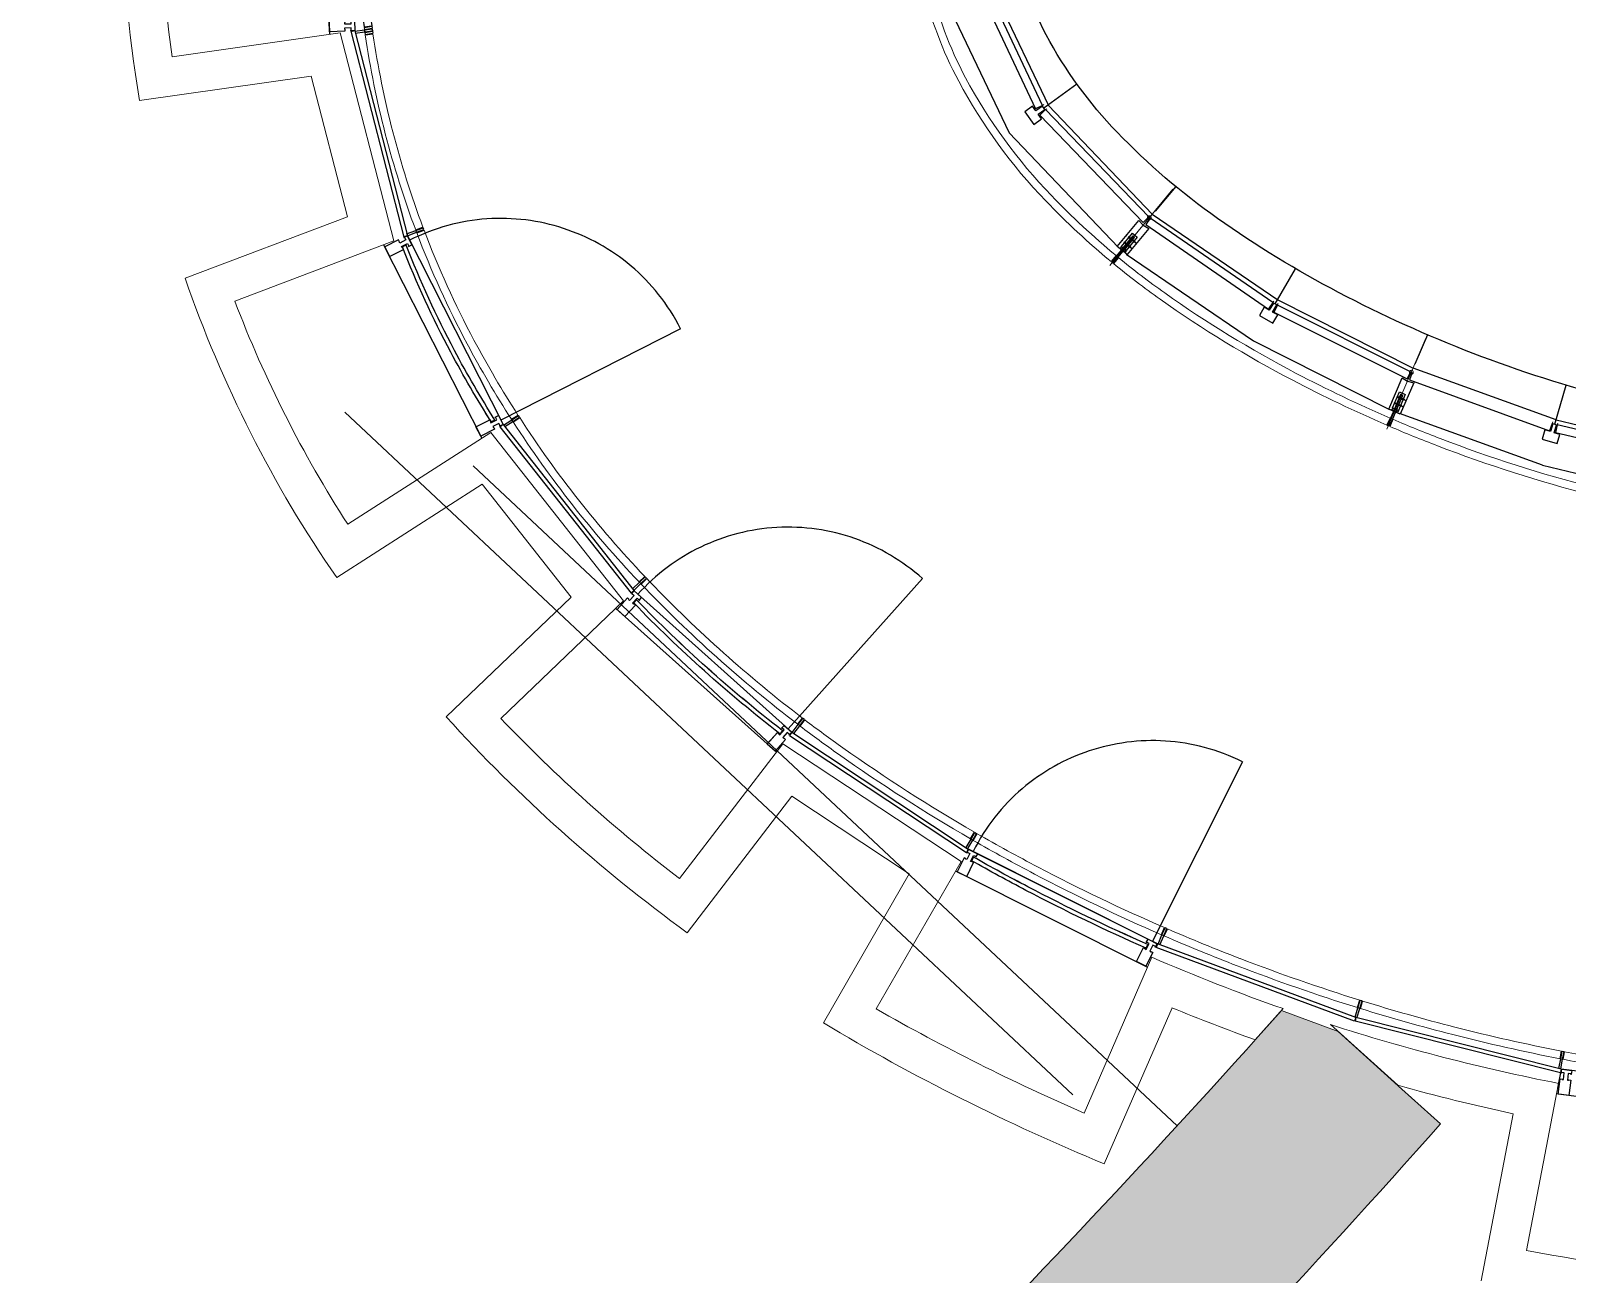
# Model space of a CAD drawing. Header units: centimetres. Extents: x 139057 to 200038, y 34824 to 80516.
# Drawn here: x 174033 to 174824, y 48946 to 49586 of the extents above; entities that cross this region are included whole.
import ezdxf

# ---------------------------------------------------------------- set-up
doc = ezdxf.new("R2010")
doc.units = ezdxf.units.CM
doc.header["$LTSCALE"] = 100
for name, pattern in [('FLPL-C-P1$0$CENTER', [50.8, 31.75, -6.35, 6.35, -6.35]), ('FLPL-C-P1$0$HIDDEN', [9.525, 6.35, -3.175]), ('FLPL-C-P1$0$HIDDEN2', [4.7625, 3.175, -1.5875])]:
    doc.linetypes.add(name, pattern=pattern)
doc.layers.get('Defpoints').update_dxf_attribs({"lineweight": 0})
for name, color, linetype, lineweight in [('410_STRUTTURE_001-AM_0', 7, 'Continuous', 0), ('430_TAVOLATI_001-AM_0', 3, 'Continuous', 0), ('441_SERRAMENTI_001-AM_0', 1, 'Continuous', 0)]:
    doc.layers.add(name, color=color, linetype=linetype, lineweight=lineweight)
for name, color, linetype in [('_retini_strutture', 7, 'Continuous'), ('A-FACCIATA', 8, 'Continuous'), ('A-FACCIATA MONTANTI', 13, 'Continuous'), ('A-FACCIATTA STONE', 13, 'Continuous'), ('A-FACCIATTE VISTE', 8, 'Continuous'), ('A-SI', 50, 'Continuous'), ('A-Strutt a vista', 1, 'Continuous'), ('FLPL-C-P1$0$A-ABOV', 7, 'FLPL-C-P1$0$HIDDEN'), ('FLPL-C-P1$0$A-BYND', 7, 'Continuous'), ('FLPL-C-P1$0$A-CLAD-METL', 5, 'Continuous'), ('FLPL-C-P1$0$A-DOOR-SWING', 7, 'FLPL-C-P1$0$HIDDEN2'), ('FLPL-C-P1$0$A-GLAZ-MULL', 1, 'Continuous'), ('FLPL-C-P1$0$A-GRID', 7, 'FLPL-C-P1$0$CENTER'), ('FLPL-C-P1$0$A-STRS-RAIL', 7, 'Continuous')]:
    doc.layers.add(name, color=color, linetype=linetype)

# ---------------------------------------------------------------- blocks, each defined once
blk = doc.blocks.new('FLPL-C-P1$0$MULL130 OTLN')
at = {"layer": 'FLPL-C-P1$0$A-GLAZ-MULL', "elevation": 0}
blk.add_lwpolyline([(10.5, 112.6), (24.9, 112.6), (24.9, 110), (26, 110), (26, 130), (-26, 130), (-26, 110), (-25, 110), (-25, 112.6), (-10.5, 112.6), (-10.5, 78), (-17.1, 78), (-17.1, 80), (-27.5, 80), (-27.5, 0), (27.5, 0), (27.5, 80), (17.1, 80), (17.1, 78), (10.5, 78), (10.5, 112.6)], dxfattribs=at)
blk = doc.blocks.new('FLPL-C-P1$0$zmulA2')
at = {"layer": 'Defpoints', "color": 4}
for p, q in [((0, 13), (10, 13)), ((10, -13), (0, -13))]:
    blk.add_line(p, q, dxfattribs=at)
at = {"layer": 'FLPL-C-P1$0$A-GLAZ-MULL'}
blk.add_lwpolyline([(-92, -40), (-42, -40), (-42, -10), (0, -10), (0, 10), (-42, 10), (-42, 40), (-92, 40)], close=True, dxfattribs=at)
blk = doc.blocks.new('FLPL-C-P1$0$ZmullBUTT')
at = {"layer": 'Defpoints'}
for p, q in [((0, -319.5), (0, 190.2)), ((-6, 0), (6, 0))]:
    blk.add_line(p, q, dxfattribs=at)
blk.add_circle((0, 0), 10, dxfattribs=at)
at = {"layer": 'FLPL-C-P1$0$A-GLAZ-MULL'}
blk.add_lwpolyline([(-32.5, -44.9), (0, -49.8), (32.5, -44.9), (32.5, -219.9), (-32.5, -219.9)], close=True, dxfattribs=at)
blk = doc.blocks.new('FLPL-C-P1$0$HANDRAIL-BUILDING C-MID 03')
at = {"layer": 'Defpoints'}
blk.add_line((30.4, -80.3), (22.9, -60.6), dxfattribs=at)
at = {"layer": 'FLPL-C-P1$0$A-ABOV'}
for p, q in [((15.8, -125.2), (13, -126.3)), ((17.8, -130.4), (15, -131.4)), ((28.2, -157.9), (25.4, -159)), ((30.2, -163.1), (27.4, -164.2))]:
    blk.add_line(p, q, dxfattribs=at)
for points in [[(29.8, -123.9), (30.4, -125.6), (32, -124.2), (64.6, -111.9), (63.1, -108.1), (30.6, -120.4), (28.4, -120.4), (29.1, -122.1)], [(29.8, -123.9), (31.5, -123.3), (30.8, -121.4), (29.1, -122.1)], [(42.2, -156.7), (42.8, -158.3), (44.4, -156.9), (77, -144.6), (75.5, -140.8), (43, -153.1), (40.8, -153.2), (41.5, -154.8)], [(42.2, -156.7), (43.9, -156), (43.2, -154.2), (41.5, -154.8)]]:
    blk.add_lwpolyline(points, dxfattribs=at)
at = {"layer": 'FLPL-C-P1$0$A-BYND'}
for p, q in [((57.9, -167.3), (11.2, -43.9)), ((67.3, -163.7), (20.6, -40.3)), ((67.3, -163.7), (57.9, -167.3))]:
    blk.add_line(p, q, dxfattribs=at)
for points in [[(38.1, -76.6), (35.3, -77.7), (39.6, -89.2), (49.5, -85.5), (46.3, -77.1), (39.3, -79.7)], [(22.2, -82.6), (25, -81.6), (29.3, -93.1), (19.5, -96.8), (16.3, -88.4), (23.4, -85.8)]]:
    blk.add_lwpolyline(points, close=True, dxfattribs=at)
at = {"layer": 'FLPL-C-P1$0$A-GLAZ-MULL'}
for p, q in [((38.5, -76.4), (39.5, -79.1)), ((21.7, -82.8), (22.7, -85.5))]:
    blk.add_line(p, q, dxfattribs=at)
at = {"layer": 'FLPL-C-P1$0$A-GRID'}
for p, q in [((24.1, -125), (70.7, -107.4)), ((28.4, -120.4), (30.6, -120.4)), ((30.4, -125.6), (32, -124.2)), ((36.5, -157.8), (83, -140.1)), ((40.8, -153.2), (43, -153.1)), ((42.8, -158.3), (44.4, -156.9))]:
    blk.add_line(p, q, dxfattribs=at)
for points in [[(61.1, -108.9), (60.2, -106.5), (57.8, -107.5)], [(60.9, -115.9), (60.9, -115.9), (63.4, -115), (62.5, -112.6)], [(73.5, -141.6), (72.6, -139.3), (70.1, -140.2)], [(73.3, -148.6), (73.3, -148.6), (75.8, -147.7), (74.9, -145.4)]]:
    blk.add_lwpolyline(points, dxfattribs=at)
at = {"layer": 'FLPL-C-P1$0$A-STRS-RAIL'}
for p, q in [((8.4, -44.9), (-5.7, -7.5)), ((-4.7, -10.3), (-1.8, -9.3)), ((6.4, -2.9), (-2.9, -6.4)), ((11.2, -43.9), (-2.9, -6.4)), ((20.6, -40.3), (6.4, -2.9)), ((7.4, -42.1), (10.2, -41.1)), ((7.5, -5.7), (10.3, -4.7)), ((23.4, -39.3), (9.3, -1.8)), ((20.6, -40.3), (11.2, -43.9)), ((19.5, -37.5), (22.3, -36.5))]:
    blk.add_line(p, q, dxfattribs=at)
blk.add_lwpolyline([(19.7, -97.3), (51.5, -181.4), (81.5, -170.1), (49.6, -86), (40.3, -89.5), (68.6, -164.3), (57.4, -168.6), (29.1, -93.8)], close=True, dxfattribs=at)
blk = doc.blocks.new('FLPL-C-P1$0$HANDRAIL-BUILDING C-MID 02')
at = {"layer": 'FLPL-C-P1$0$A-STRS-RAIL'}
for p, q in [((1.8, 4.7), (48.2, -16)), ((-1.8, -4.7), (44.1, -25.1)), ((42.9, -27.9), (79.5, -44.2)), ((44.1, -25.1), (48.2, -16)), ((44.1, -25.1), (80.7, -41.4)), ((46.9, -26.4), (45.7, -29.1)), ((48.2, -16), (84.7, -32.3)), ((49.4, -13.3), (86, -29.6)), ((52.2, -14.5), (50.9, -17.2)), ((77.9, -40.2), (76.7, -42.9)), ((80.7, -41.4), (84.7, -32.3)), ((83.2, -28.3), (82, -31.1))]:
    blk.add_line(p, q, dxfattribs=at)
blk = doc.blocks.new('FLPL-C-P1$0$HANDRAIL-BUILDING C-END')
at = {"layer": 'FLPL-C-P1$0$A-STRS-RAIL'}
for p, q in [((37, 80), (3, 80)), ((3, 77), (3, 80)), ((37, 77), (37, 80)), ((0, 77), (0, 42)), ((40, 77), (0, 77)), ((40, 42), (0, 42)), ((0, 39), (0, 29)), ((40, 39), (0, 39)), ((40, 29), (0, 29)), ((0, 26), (0, 16)), ((40, 26), (0, 26)), ((40, 16), (0, 16)), ((0, 13), (0, 3)), ((40, 13), (0, 13)), ((40, 3), (0, 3)), ((40, 0), (0, 0)), ((3, 39), (3, 42)), ((3, 26), (3, 29)), ((3, 13), (3, 16)), ((3, 0), (3, 3)), ((37, 39), (37, 42)), ((37, 26), (37, 29)), ((37, 13), (37, 16)), ((37, 0), (37, 3)), ((40, 77), (40, 42)), ((40, 39), (40, 29)), ((40, 26), (40, 16)), ((40, 13), (40, 3))]:
    blk.add_line(p, q, dxfattribs=at)

msp = doc.modelspace()

# ---------------------------------------------------------------- hatches: boundary and pattern name
at = {"layer": '410_STRUTTURE_001-AM_0'}
h = msp.add_hatch(color=256, dxfattribs=at)
h.paths.add_polyline_path([(173933.72, 48355.4, 1), (174008.72, 48355.4, 1)], flags=0)
h.paths.add_polyline_path([(173904.93, 48367.55), (173966.12, 48288.45, 0.011595), (174168.29, 48449.87), (174100.28, 48523.35, -0.011403)])
h.paths.add_polyline_path([(174008.72, 48355.4, -1), (173933.72, 48355.4, -1)], flags=16)
h.paths.add_polyline_path([(174338.08, 48597.67, 0.026553), (174758.87, 49023.47), (174739.04, 49041.4), (174706.2, 49071.09), (174677.01, 49081.92, -0.02608), (174270.16, 48671.06)])
h.paths.add_polyline_path([(174393.09, 48753.15, -1), (174468.09, 48753.15, -1)], flags=0)
h.paths.add_polyline_path([(174493.12, 48878.42, 0.003419), (174545.4, 48932.19), (174609.93, 48869.46, -0.003364), (174557.65, 48815.68)], flags=16)
h.paths.add_polyline_path([(174393.09, 48753.15, 1), (174468.09, 48753.15, 1)], flags=16)
h.paths.add_polyline_path([(174493.12, 48878.42), (174557.65, 48815.68, 0.003364), (174609.93, 48869.46), (174545.4, 48932.19, -0.003419)], flags=0)
at = {"layer": '_retini_strutture'}
h = msp.add_hatch(color=256, dxfattribs=at)
h.paths.add_polyline_path([(173911.07, 48372.69), (173972.28, 48293.61, 0.01115), (174166.64, 48448.94), (174102.48, 48525.64, -0.011181)])
h.paths.add_polyline_path([(174270.56, 48672.15), (174337.78, 48598.12, 0.026789), (174757.89, 49022.81), (174701.58, 49072.83), (174676.17, 49081.41, -0.02631)])

# ---------------------------------------------------------------- linework, layer by layer
at = {"layer": '410_STRUTTURE_001-AM_0', "elevation": 0}
msp.add_lwpolyline([(174758.87, 49023.47), (174739.04, 49041.4), (174706.2, 49071.09), (174677.01, 49081.92, -0.02608), (174270.16, 48671.06), (174338.08, 48597.67, 0.026553), (174758.87, 49023.47)], format="xyb", close=True, dxfattribs=at)
at = {"layer": '430_TAVOLATI_001-AM_0'}
for p, q in [((174192.35, 49585.3, 0), (174105.74, 49572.97, 0)), ((174192.35, 49585.3, -0.01), (174219.88, 49478.14, -0.01)), ((174177.43, 49562.98, 0), (174089.01, 49550.39, 0)), ((174177.43, 49562.98, -0.01), (174196.05, 49490.51, -0.01)), ((174269.9, 49379.53, 0), (174196.22, 49332.23, 0)), ((174269.9, 49379.53, -0.01), (174338.21, 49292.76, -0.01)), ((174265.42, 49352.89, 0), (174190.49, 49304.79, 0)), ((174265.42, 49352.89, -0.01), (174311.26, 49294.66, -0.01)), ((174311.26, 49294.66, 0), (174246.88, 49233.09, 0)), ((174420.28, 49219.27, 0), (174367.1, 49149.79, 0)), ((174420.28, 49219.27, 0), (174511.98, 49158.56, 0)), ((174424.81, 49192.28, 0), (174370.98, 49121.96, 0)), ((174424.81, 49192.28, 0), (174485.28, 49152.25, 0)), ((174511.98, 49158.56, 0), (174468.34, 49082.72, 0)), ((174485.28, 49152.25, 0), (174441.1, 49075.48, 0)), ((174610.18, 49109.34, 0), (174575.32, 49029.08, 0)), ((174585.77, 49002.93, 0), (174620.67, 49083.28, 0)), ((174663.45, 49066.77, 0.03), (174677.85, 49082.85, 0)), ((174736.84, 49043.39, 0.03), (174702.27, 49074.64, 0)), ((174803.2, 48958.4, 0), (174819.66, 49044.39, 0)), ((174779.85, 48942.76, 0), (174796.31, 49028.76, 0))]:
    msp.add_line(p, q, dxfattribs=at)
at = {"layer": '430_TAVOLATI_001-AM_0', "elevation": 0}
for points in [[(174196.05, 49490.51), (174112.48, 49458.9)], [(174219.88, 49478.14), (174138.02, 49447.18)], [(174338.21, 49292.76), (174274.97, 49232.28)]]:
    msp.add_lwpolyline(points, dxfattribs=at)
at = {"layer": '430_TAVOLATI_001-AM_0'}
for points, elevation in [([(174190.49, 49304.79, -0.067948), (174112.48, 49458.9, -0.058305)], 0), ([(174196.22, 49332.23, -0.052222), (174138.02, 49447.18)], 0), ([(174370.98, 49121.96, -0.051153), (174246.88, 49233.09, -0.043607)], 0), ([(174367.1, 49149.79, -0.038882), (174274.97, 49232.28)], 0), ([(174610.18, 49109.34, 0.017894), (174677.85, 49082.85, 0.017894)], 0.03), ([(174468.34, 49082.72, 0.027568), (174575.32, 49029.08)], 0), ([(174620.56, 49083.33, 0.011184), (174663.45, 49066.77, 0.011184)], 0.03), ([(174441.1, 49075.48, 0.036628), (174585.77, 49002.93, 0.031024)], 0), ([(174702.27, 49074.64, 0.029867), (174819.66, 49044.39)], 0.03), ([(174736.84, 49043.39, 0.014899), (174796.31, 49028.76)], 0.03), ([(174803.2, 48958.4, 0.054292), (175013.72, 48940.85)], 0)]:
    msp.add_lwpolyline(points, format="xyb", dxfattribs=dict(at, elevation=elevation))
for radius, start, end in [(603.47, 168.5125, 187.89754), (623.47, 169.72411, 189.74232)]:
    msp.add_arc((174703.49, 49655.89, 0), radius, start, end, dxfattribs=at)
at = {"layer": '441_SERRAMENTI_001-AM_0', "elevation": 0}
for points in [[(174589.25, 49467.5, -0.028058), (174555.65, 49498.72, -0.069461), (174510.79, 49560.31, -0.065673), (174492.06, 49610.31, -0.065673)], [(174591.8, 49470.57, -0.028061), (174558.53, 49501.5, -0.069463), (174514.32, 49562.19, -0.06567), (174495.96, 49611.21, -0.06567)], [(174231.17, 49483.81, -0.05294), (174205.21, 49584.2, -0.05294)], [(174234.92, 49485.22, -0.052931), (174209.17, 49584.77, -0.052262)], [(174280.48, 49386.3, -0.020057), (174257.66, 49425.2, -0.031958), (174231.74, 49482.3, -0.031958)], [(174283.85, 49388.46, -0.020057), (174261.18, 49427.09, -0.031956), (174235.48, 49483.72, -0.031956)], [(174731.3, 49383.26, -0.019088), (174682.78, 49406.4, -0.03412), (174614.55, 49448.11, -0.018522), (174590.47, 49466.49, -0.018522)], [(174732.89, 49386.93, -0.01909), (174684.63, 49409.95, -0.034124), (174616.86, 49451.38, -0.018524), (174593.01, 49469.58, -0.018524)], [(174888.94, 49340.26, -0.020246), (174837.47, 49351.26, -0.029369), (174758.77, 49376.38, -0.009411), (174734.34, 49386.31, -0.009411)], [(174888.26, 49336.32, -0.020246), (174836.48, 49347.38, -0.029369), (174757.33, 49372.65, -0.009411), (174732.76, 49382.63, -0.009411)]]:
    msp.add_lwpolyline(points, format="xyb", dxfattribs=at)
at = {"layer": '441_SERRAMENTI_001-AM_0'}
for centre, radius, start, end in [((174753.81, 49690.19, 0), 558.45, 212.86463, 223.55325), ((174753.81, 49690.19, 0), 562.45, 212.86463, 223.55325), ((174850.46, 49782.25, 0), 695.93, 223.69634, 232.6136), ((174753.81, 49690.19, 0), 558.45, 223.7174, 223.97994), ((174850.46, 49782.25, 0), 691.93, 223.90811, 232.6136), ((174850.46, 49782.25, 0), 695.93, 232.74609, 234.75091), ((174850.46, 49782.25, 0), 691.93, 232.74609, 234.75091), ((174953.93, 49926.62, 0), 873.54, 234.6735, 239.97826), ((174953.93, 49926.62, 0), 869.54, 234.6735, 239.97826), ((174953.93, 49926.62, 0), 869.54, 240.08369, 242.44437), ((174953.93, 49926.62, 0), 873.54, 240.08369, 242.44437), ((175009.4, 50028.59, 0), 989.61, 242.32752, 246.52247), ((175009.4, 50028.59, 0), 985.61, 242.32752, 246.52247), ((175009.4, 50028.59, 0), 989.61, 246.61548, 248.96509), ((175009.4, 50028.59, 0), 985.61, 246.61548, 248.96509), ((175011.28, 50031.54, 0), 993.03, 248.92496, 252.70597), ((175011.28, 50031.54, 0), 989.03, 248.92496, 252.70578), ((175011.28, 50031.54, 0), 989.03, 252.79847, 255.65386), ((175011.28, 50031.54, 0), 993.03, 252.79828, 255.65386), ((174998.66, 49979.53, 0), 935.51, 255.61353, 259.06639), ((174998.66, 49979.53, 0), 939.51, 255.61353, 259.06639), ((174998.66, 49979.53, 0), 939.51, 259.16439, 262.90314), ((174998.66, 49979.53, 0), 935.51, 259.16439, 262.90314)]:
    msp.add_arc(centre, radius, start, end, dxfattribs=at)
at = {"layer": 'A-FACCIATA'}
for p, q in [((174554, 49547.88, 0), (174550.35, 49546.16, 0)), ((174555.47, 49545.73, 0), (174552.57, 49542.94, 0)), ((174608.62, 49490.48, 0), (174605.72, 49487.69, 0)), ((174608.62, 49490.48, 0), (174605.72, 49487.69, 0)), ((174609.38, 49489.83, 0), (174607.1, 49486.51, 0)), ((174609.38, 49489.83, 0), (174607.1, 49486.51, 0)), ((174226.27, 49475.99, 0), (174224.39, 49475.03, 0)), ((174226.27, 49475.99, 0), (174224.39, 49475.03, 0)), ((174672.62, 49446.41, 0), (174670.34, 49443.09, 0)), ((174672.62, 49446.4, 0), (174670.34, 49443.08, 0)), ((174674.86, 49445.08, 0), (174673.05, 49441.48, 0)), ((174743.43, 49410.73, 0), (174741.62, 49407.13, 0)), ((174743.43, 49410.73, 0), (174741.62, 49407.13, 0)), ((174744.34, 49410.31, 0), (174742.97, 49406.55, 0)), ((174744.34, 49410.31, 0), (174742.97, 49406.55, 0)), ((174271.99, 49385.93, 0), (174270.11, 49384.98, 0)), ((174271.99, 49385.93, 0), (174270.11, 49384.97, 0)), ((174816.45, 49384.16, 0), (174815.08, 49380.38, 0)), ((174816.45, 49384.16, 0), (174815.08, 49380.38, 0)), ((174818.94, 49383.42, 0), (174818.02, 49379.5, 0)), ((174344.87, 49293.33, 0), (174343.47, 49291.76, 0)), ((174420.11, 49225.95, 0), (174418.71, 49224.38, 0)), ((174420.11, 49225.95, 0), (174418.71, 49224.38, 0)), ((174518.36, 49160.89, 0), (174517.43, 49159.01, 0)), ((174518.36, 49160.89, 0), (174517.43, 49159.01, 0)), ((174607.27, 49113.98, 0), (174608.22, 49115.86, 0)), ((174607.27, 49113.98, 0), (174608.22, 49115.86, 0))]:
    msp.add_line(p, q, dxfattribs=at)
at = {"layer": 'A-FACCIATA', "elevation": 0}
for points in [[(174554, 49547.88), (174521.36, 49617.25)], [(174517.72, 49615.54), (174550.35, 49546.16)], [(174608.62, 49490.48), (174555.47, 49545.73)], [(174552.57, 49542.94), (174605.72, 49487.69)], [(174672.62, 49446.4), (174609.38, 49489.83)], [(174607.1, 49486.51), (174670.34, 49443.08)], [(174743.43, 49410.73), (174674.86, 49445.08)], [(174673.05, 49441.48), (174741.62, 49407.13)], [(174742.97, 49406.55), (174815.08, 49380.38)], [(174818.02, 49379.5), (174892.67, 49361.95)], [(174893.6, 49365.87), (174818.94, 49383.42)]]:
    msp.add_lwpolyline(points, dxfattribs=at)
for points in [[(174270.11, 49384.98, -0.018111), (174249.29, 49420.78, -0.029848), (174224.39, 49475.03, -0.029848)], [(174270.11, 49384.97, -0.018111), (174249.29, 49420.78, -0.029848), (174224.39, 49475.03, -0.029848)], [(174271.99, 49385.93, -0.018198), (174251.14, 49421.77, -0.029952), (174226.27, 49475.99, -0.029952)], [(174271.99, 49385.93, -0.018198), (174251.14, 49421.77, -0.029952), (174226.27, 49475.99, -0.029952)], [(174418.71, 49224.38, -0.035838), (174343.47, 49291.76, -0.035838)], [(174420.11, 49225.95, -0.035945), (174344.87, 49293.33, -0.035945)], [(174420.11, 49225.95, -0.035945), (174344.87, 49293.32, -0.035945)], [(174607.27, 49113.98, -0.017183), (174545.42, 49143.75, -0.009026), (174517.43, 49159.01, -0.009026)], [(174607.27, 49113.98, -0.017183), (174545.42, 49143.75, -0.009026), (174517.43, 49159.01, -0.009026)], [(174608.22, 49115.86, -0.017213), (174546.39, 49145.62, -0.009061), (174518.36, 49160.89, -0.009061)], [(174608.22, 49115.86, -0.017213), (174546.39, 49145.61, -0.009061), (174518.36, 49160.89, -0.009061)]]:
    msp.add_lwpolyline(points, format="xyb", dxfattribs=at)
at = {"layer": 'A-FACCIATTA STONE'}
for p, q in [((174197.77, 49586.07, 0), (174225.01, 49480.08, 0)), ((174197.77, 49586.07, 0), (174225.01, 49480.07, 0)), ((174199.77, 49586.36, 0), (174197.83, 49585.86, 0)), ((174199.77, 49586.36, 0), (174197.83, 49585.86, 0)), ((174199.76, 49586.35, 0), (174226.89, 49480.78, 0)), ((174199.76, 49586.35, 0), (174226.89, 49480.78, 0)), ((174199.77, 49586.36, 0), (174226.89, 49480.79, 0)), ((174199.77, 49586.36, 0), (174226.89, 49480.79, 0)), ((174226.89, 49480.79, 0), (174224.95, 49480.29, 0)), ((174226.89, 49480.79, 0), (174224.95, 49480.29, 0)), ((174274.51, 49382.49, 0), (174342.05, 49296.7, 0)), ((174274.51, 49382.49, 0), (174342.05, 49296.69, 0)), ((174276.2, 49383.58, 0), (174274.63, 49382.34, 0)), ((174276.2, 49383.58, 0), (174343.62, 49297.93, 0)), ((174276.2, 49383.58, 0), (174343.62, 49297.93, 0)), ((174276.2, 49383.58, 0), (174343.62, 49297.93, 0)), ((174276.2, 49383.58, 0), (174343.62, 49297.93, 0)), ((174343.62, 49297.93, 0), (174342.05, 49296.7, 0)), ((174343.62, 49297.93, 0), (174342.05, 49296.69, 0)), ((174424.83, 49225.22, 0), (174423.72, 49223.55, 0)), ((174424.83, 49225.22, 0), (174423.72, 49223.55, 0)), ((174423.72, 49223.55, 0), (174514.72, 49163.31, 0)), ((174423.72, 49223.55, 0), (174514.72, 49163.31, 0)), ((174424.83, 49225.22, 0), (174515.71, 49165.05, 0)), ((174424.83, 49225.22, 0), (174515.72, 49165.05, 0)), ((174424.83, 49225.22, 0), (174515.71, 49165.05, 0)), ((174424.83, 49225.22, 0), (174515.72, 49165.05, 0)), ((174515.72, 49165.05, 0), (174514.72, 49163.31, 0)), ((174515.72, 49165.05, 0), (174514.72, 49163.31, 0)), ((174613.16, 49116.2, 0), (174612.46, 49114.33, 0)), ((174714.65, 49076.4, 0), (174612.46, 49114.33, 0)), ((174714.65, 49076.4, 0), (174612.46, 49114.33, 0)), ((174715.35, 49078.28, 0), (174613.16, 49116.21, 0)), ((174715.35, 49078.28, 0), (174613.16, 49116.2, 0)), ((174715.35, 49078.27, 0), (174613.16, 49116.2, 0)), ((174715.35, 49078.28, 0), (174613.16, 49116.2, 0)), ((174715.35, 49078.28, 0), (174714.65, 49076.4, 0)), ((174715.35, 49078.28, 0), (174714.65, 49076.4, 0)), ((174715.35, 49078.28, 0), (174714.65, 49076.4, 0)), ((174715.35, 49078.27, 0), (174714.65, 49076.4, 0)), ((174715.35, 49078.28, 0), (174714.86, 49076.34, 0)), ((174715.35, 49078.28, 0), (174715.34, 49078.27, 0)), ((174715.35, 49078.27, 0), (174715.34, 49078.26, 0)), ((174821.07, 49051.75, 0), (174715.35, 49078.28, 0)), ((174821.07, 49051.75, 0), (174715.35, 49078.28, 0)), ((174821.07, 49051.75, 0), (174715.35, 49078.28, 0)), ((174821.07, 49051.74, 0), (174715.35, 49078.27, 0)), ((174820.69, 49049.78, 0), (174714.86, 49076.34, 0)), ((174820.69, 49049.78, 0), (174714.86, 49076.34, 0)), ((174821.07, 49051.75, 0), (174820.58, 49049.81, 0))]:
    msp.add_line(p, q, dxfattribs=at)
at = {"layer": 'A-FACCIATTE VISTE'}
for p, q in [((174183.59, 49696.34, 0), (174186.82, 49584.52, 0)), ((174523.52, 49618.18, 0), (174557.06, 49547.84, 0)), ((174500.53, 49609.7, 0), (174536.71, 49533.83, 0)), ((174610.4, 49491.86, 0), (174557.06, 49547.84, 0)), ((174610.4, 49491.86, 0), (174557.06, 49547.84, 0)), ((174592.85, 49474.91, 0), (174536.71, 49533.83, 0)), ((174610.4, 49491.86, 0), (174675.04, 49447.72, 0)), ((174610.4, 49491.86, 0), (174675.04, 49447.72, 0)), ((174214.66, 49476.17, 0), (174265.21, 49376.53, 0)), ((174214.66, 49476.17, 0), (174265.21, 49376.52, 0)), ((174226.89, 49480.79, 0), (174276.21, 49383.58, 0)), ((174597.09, 49471.4, 0), (174662.62, 49426.66, 0)), ((174597.09, 49471.4, 0), (174662.62, 49426.66, 0)), ((174675.04, 49447.72, 0), (174744.77, 49412.61, 0)), ((174662.62, 49426.66, 0), (174732.67, 49391.38, 0)), ((174818.38, 49386.05, 0), (174744.77, 49412.61, 0)), ((174811.41, 49362.63, 0), (174737.72, 49389.21, 0)), ((174818.38, 49386.05, 0), (174894.51, 49368, 0)), ((174811.41, 49362.63, 0), (174887.68, 49344.54, 0)), ((174343.63, 49297.94, 0), (174424.83, 49225.23, 0)), ((174343.63, 49297.94, 0), (174424.83, 49225.23, 0)), ((174334.2, 49288.92, 0), (174416.91, 49214.86, 0)), ((174515.72, 49165.06, 0), (174613.16, 49116.21, 0)), ((174515.72, 49165.05, 0), (174613.16, 49116.21, 0)), ((174509.22, 49153.77, 0), (174607.98, 49104.27, 0)), ((174509.22, 49153.77, 0), (174607.98, 49104.27, 0)), ((174821.07, 49051.75, 0), (174819.19, 49041.93, 0)), ((174821.07, 49051.75, 0), (174819.19, 49041.93, 0)), ((174929.15, 49037.57, 0), (174821.07, 49051.75, 0)), ((174928.3, 49024.57, 0), (174818.62, 49038.96, 0))]:
    msp.add_line(p, q, dxfattribs=at)
at = {"layer": 'A-Strutt a vista'}
for p, q in [((174569.53, 49038.48, 0), (174194.72, 49389.94, 0)), ((174623.19, 49022.44, 0), (174260.78, 49362.27, 0))]:
    msp.add_line(p, q, dxfattribs=at)
at = {"layer": 'FLPL-C-P1$0$A-CLAD-METL'}
for p, q in [((174554.56, 49546.68, 0), (174571.6, 49558.95, 0)), ((174622.56, 49506.13, 0), (174611.89, 49493.54, 0)), ((174622.56, 49506.12, 0), (174611.89, 49493.54, 0)), ((174673.69, 49445.67, 0), (174684.26, 49463.81, 0)), ((174673.69, 49445.67, 0), (174684.26, 49463.81, 0)), ((174752.18, 49429.8, 0), (174745.66, 49414.64, 0)), ((174752.18, 49429.8, 0), (174745.66, 49414.64, 0)), ((174817.67, 49383.72, 0), (174823.66, 49403.85, 0)), ((174817.67, 49383.72, 0), (174823.66, 49403.85, 0))]:
    msp.add_line(p, q, dxfattribs=at)
at = {"layer": 'FLPL-C-P1$0$A-CLAD-METL', "elevation": 0}
for points in [[(175235.82, 49480.55, -0.079923), (175193.26, 49437.08, -0.062888), (175137.33, 49405.73, -0.049732), (175071.56, 49386.29, -0.041958), (174999.51, 49378.64, -0.036545), (174924.53, 49382.5, -0.031818), (174849.14, 49396.79, -0.029369), (174775.67, 49420.24, -0.029096), (174706.42, 49451.6, -0.034178), (174644.01, 49489.74, -0.047652), (174592.37, 49534.12, -0.069489), (174555.79, 49584.32, -0.095889), (174538.69, 49639.95, -0.086099), (174543.92, 49700, -0.050889), (174567.39, 49762.9, -0.02764), (174603.48, 49827.36, -0.012532), (174646.71, 49892.06, -0.01251)], [(175235.82, 49480.55, -0.079923), (175193.26, 49437.08, -0.062888), (175137.33, 49405.73, -0.049732), (175071.56, 49386.29, -0.041958), (174999.51, 49378.64, -0.036545), (174924.53, 49382.49, -0.031818), (174849.14, 49396.79, -0.029369), (174775.67, 49420.24, -0.029096), (174706.42, 49451.6, -0.034178), (174644.01, 49489.74, -0.047652), (174592.37, 49534.12, -0.069489), (174555.79, 49584.32, -0.095889), (174538.69, 49639.95, -0.086099), (174543.92, 49700, -0.050889), (174567.39, 49762.9, -0.02764), (174603.48, 49827.36, -0.012532), (174646.7, 49892.06, -0.01251)]]:
    msp.add_lwpolyline(points, format="xyb", dxfattribs=at)
at = {"layer": 'FLPL-C-P1$0$A-DOOR-SWING', "elevation": 0}
for points in [[(174228.07, 49478.47, -0.414213), (174367.6, 49432.86), (174275.03, 49385.9)], [(174345.57, 49296.2, -0.414214), (174492.13, 49304.29), (174422.89, 49226.96)], [(174518.23, 49163.79, -0.414011), (174656.87, 49209.9), (174610.56, 49117.52)]]:
    msp.add_lwpolyline(points, format="xyb", dxfattribs=at)

# ---------------------------------------------------------------- block references
at = {"layer": 'A-FACCIATA MONTANTI'}
for name, p, xscale, yscale, zscale, rotation in [('FLPL-C-P1$0$MULL130 OTLN', (174186.7, 49588.59, 0), -0.1, 0.1, 0.1, 271.6506864689857), ('FLPL-C-P1$0$MULL130 OTLN', (174186.7, 49588.59, 0), -0.1, 0.1, 0.1, 271.6506864689857), ('FLPL-C-P1$0$zmulA2', (174554.56, 49546.68, 0), 0.1, 0.1, 0.1, 35.76269552624031), ('FLPL-C-P1$0$ZmullBUTT', (174608.97, 49490.12, 0), 0.09999999999999999, 0.09999999999999999, 0.09999999999999999, 320.4236192839876), ('FLPL-C-P1$0$ZmullBUTT', (174608.97, 49490.11, 0), 0.09999999999999998, 0.09999999999999998, 0.09999999999999998, 320.4236193448395), ('FLPL-C-P1$0$HANDRAIL-BUILDING C-MID 03', (174589.54, 49466.61, 0), -0.09999999999999996, 0.1, 0.1, 161.1386866910003), ('FLPL-C-P1$0$MULL130 OTLN', (174216.48, 49472.59, 0), 0.1, 0.1, 0.1, 296.8983756685968), ('FLPL-C-P1$0$MULL130 OTLN', (174216.48, 49472.59, 0), 0.1, 0.1, 0.1, 296.8983756685968), ('FLPL-C-P1$0$zmulA2', (174673.69, 49445.67, 0), 0.1, 0.1, 0.1, 59.77207268112731), ('FLPL-C-P1$0$zmulA2', (174673.69, 49445.67, 0), 0.1, 0.1, 0.1, 59.77207268112731), ('FLPL-C-P1$0$ZmullBUTT', (174743.88, 49410.51, 0), 0.1, 0.1, 0.1, 336.7490005382039), ('FLPL-C-P1$0$ZmullBUTT', (174743.88, 49410.51, 0), 0.1, 0.1, 0.1, 336.7490007042891), ('FLPL-C-P1$0$HANDRAIL-BUILDING C-MID 03', (174731.84, 49382.48, 0), -0.1, 0.1, 0.1, 177.4708557965814), ('FLPL-C-P1$0$MULL130 OTLN', (174263.44, 49380.02, 0), -0.1, 0.1, 0.1, 296.8978499103769), ('FLPL-C-P1$0$MULL130 OTLN', (174263.44, 49380.02, 0), -0.1, 0.1, 0.1, 296.8978499103769), ('FLPL-C-P1$0$zmulA2', (174817.68, 49383.72, 0), 0.09999999999999999, 0.09999999999999999, 0.09999999999999999, 73.35755582536449), ('FLPL-C-P1$0$zmulA2', (174817.68, 49383.72, 0), 0.09999999999999999, 0.09999999999999999, 0.09999999999999999, 73.35755582536449), ('FLPL-C-P1$0$MULL130 OTLN', (174336.9, 49286.52, 0), 0.09999999999999998, 0.09999999999999998, 0.09999999999999998, 318.1577908566215), ('FLPL-C-P1$0$MULL130 OTLN', (174336.9, 49286.51, 0), 0.1, 0.1, 0.1, 318.1577907992835), ('FLPL-C-P1$0$MULL130 OTLN', (174414.22, 49217.28, 0), -0.1, 0.1, 0.1, 318.158939736915), ('FLPL-C-P1$0$MULL130 OTLN', (174414.22, 49217.27, 0), -0.1, 0.1, 0.1, 318.158939736915), ('FLPL-C-P1$0$MULL130 OTLN', (174512.47, 49152.14, 0), 0.1, 0.1, 0.1, 333.69241101283), ('FLPL-C-P1$0$MULL130 OTLN', (174512.47, 49152.14, 0), 0.09999999999999999, 0.09999999999999999, 0.09999999999999999, 333.6924108541298), ('FLPL-C-P1$0$MULL130 OTLN', (174604.73, 49105.9, 0), -0.1, 0.1, 0.1, 333.06137001008), ('FLPL-C-P1$0$MULL130 OTLN', (174604.73, 49105.89, 0), -0.1, 0.1, 0.1, 333.06137001008), ('FLPL-C-P1$0$MULL130 OTLN', (174822.15, 49038.45, 0), -0.1, 0.1, 0.1, 352.5215523613886), ('FLPL-C-P1$0$MULL130 OTLN', (174822.15, 49038.45, 0), -0.1, 0.1, 0.1, 352.5215523613886)]:
    msp.add_blockref(name, p, dxfattribs=dict(at, xscale=xscale, yscale=yscale, zscale=zscale, rotation=rotation))
at = {"layer": 'A-SI'}
for name, p, xscale, yscale, zscale, rotation in [('FLPL-C-P1$0$HANDRAIL-BUILDING C-END', (174209.17, 49584.77, 0), -0.1, 0.1, 0.1, 8.177994748336834), ('FLPL-C-P1$0$HANDRAIL-BUILDING C-MID 02', (174199.91, 49585.57, 0), 0.1, 0.1, 0.1, 32.12018878504149), ('FLPL-C-P1$0$HANDRAIL-BUILDING C-MID 02', (174226.73, 49481.26, 0), 0.1, 0.1, 0.1, 44.73445082064338), ('FLPL-C-P1$0$HANDRAIL-BUILDING C-MID 02', (174276.7, 49382.91, 0), 0.1, 0.1, 0.1, 56.83095726512786), ('FLPL-C-P1$0$HANDRAIL-BUILDING C-MID 02', (174343.09, 49298.56, 0), -0.09999999999999996, 0.1, 0.1, 199.6971085613506), ('FLPL-C-P1$0$HANDRAIL-BUILDING C-MID 02', (174425.48, 49224.79, 0), 0.09999999999999999, 0.09999999999999999, 0.09999999999999999, 76.70012522611412), ('FLPL-C-P1$0$HANDRAIL-BUILDING C-MID 02', (174515.04, 49165.5, 0), -0.1, 0.1, 0.1, 216.0227029285722), ('FLPL-C-P1$0$HANDRAIL-BUILDING C-MID 02', (174613.88, 49115.95, 0), 0.1, 0.1, 0.1, 90.58926026177254), ('FLPL-C-P1$0$HANDRAIL-BUILDING C-MID 02', (174715.34, 49078.33, 0), 0.1, 0.1, 0.1, 96.7725988702007), ('FLPL-C-P1$0$HANDRAIL-BUILDING C-MID 02', (174820.29, 49051.95, 0), -0.1, 0.1, 0.1, 235.095108593233)]:
    msp.add_blockref(name, p, dxfattribs=dict(at, xscale=xscale, yscale=yscale, zscale=zscale, rotation=rotation))

doc.saveas('drawing.dxf')
